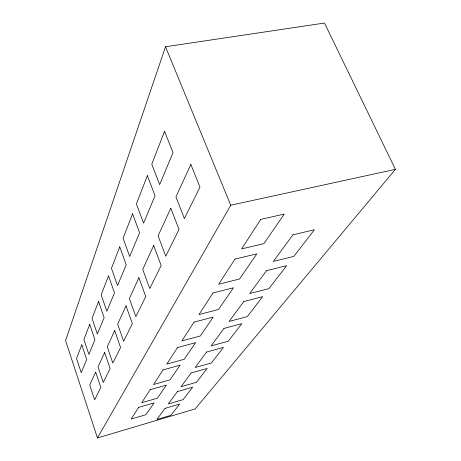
<?xml version="1.0" encoding="UTF-8"?>
<svg xmlns="http://www.w3.org/2000/svg" width="461" height="461" viewBox="0 0 461 461"><rect width="100%" height="100%" fill="white"/><g stroke="black" fill="none" stroke-linecap="round" stroke-linejoin="round"><path stroke-width="0.69" d="M165.516 46.751L65.589 340.593L97.455 437.95L195.159 408.93L395.411 169.343L324.486 23.05L165.516 46.751L230.742 205.226L97.455 437.95M230.742 205.226L395.411 169.343M81.804 344.834L76.543 358.416L81.228 372.655L86.703 359.534L81.804 344.834M89.728 324.383L83.885 339.469L88.864 354.353L94.943 339.774L89.728 324.383M98.573 301.552L92.044 318.407L97.352 334L104.146 317.704L98.573 301.552M108.514 275.909L101.166 294.856L106.848 311.227L114.495 292.891L108.514 275.909M119.756 246.889L111.441 268.354L117.549 285.578L126.216 264.793L119.756 246.889M132.584 213.783L123.087 238.302L129.691 256.472L139.602 232.707L132.584 213.783M147.353 175.67L136.404 203.935L143.584 223.153L155.029 195.723L147.353 175.67M164.542 131.31L151.778 164.249L159.65 184.636L173.002 152.631L164.542 131.31M95.675 372.079L89.734 385.044L94.638 399.854L100.803 387.396L95.675 372.079M104.647 352.509L98.026 366.956L103.241 382.469L110.121 368.575L104.647 352.509M114.691 330.583L107.269 346.781L112.847 363.066L120.563 347.485L114.691 330.583M126.026 305.85L117.647 324.141L123.634 341.278L132.353 323.674L126.026 305.85M138.911 277.741L129.374 298.549L135.839 316.638L145.768 296.579L138.911 277.741M153.68 245.511L142.731 269.397L149.75 288.534L161.16 265.484L153.68 245.511M170.789 208.17L158.094 235.882L165.764 256.189L179.018 229.422L170.789 208.17M190.842 164.416L175.941 196.939L184.388 218.566L199.97 187.108L190.842 164.416M138.703 407.363L131.108 419.061L146.004 414.687L154.135 402.897L138.703 407.363M150.177 389.701L141.706 402.741L157.345 398.229L166.404 385.091L150.177 389.701M163.033 369.895L153.53 384.526L169.994 379.876L180.147 365.147L163.033 369.895M177.548 347.548L166.813 364.075L184.193 359.28L195.654 342.65L177.548 347.548M194.058 322.118L181.836 340.944L200.23 336.011L213.27 317.087L194.058 322.118M213.005 292.937L198.962 314.569L218.502 309.498L233.468 287.779L213.005 292.937M234.977 259.099L218.67 284.218L239.501 279.026L256.863 253.838L234.977 259.099M260.759 219.396L241.593 248.917L263.899 243.633L284.27 214.071L260.759 219.396M165.084 408.337L156.89 419.464L170.962 415.292L179.634 404.072L165.084 408.337M177.41 391.608L168.323 403.945L183.057 399.647L192.669 387.211L177.41 391.608M191.154 372.961L181.012 386.727L196.472 382.296L207.191 368.437L191.154 372.961M206.563 352.048L195.176 367.498L211.443 362.94L223.458 347.392L206.563 352.048M223.965 328.428L211.092 345.894L228.247 341.209L241.823 323.651L223.965 328.428M243.771 301.546L229.105 321.45L247.246 316.638L262.701 296.648L243.771 301.546M266.527 270.665L249.66 293.553L268.901 288.626L286.661 265.663L266.527 270.665M292.931 234.828L273.327 261.427L293.818 256.408L314.425 229.751L292.931 234.828"/></g></svg>
